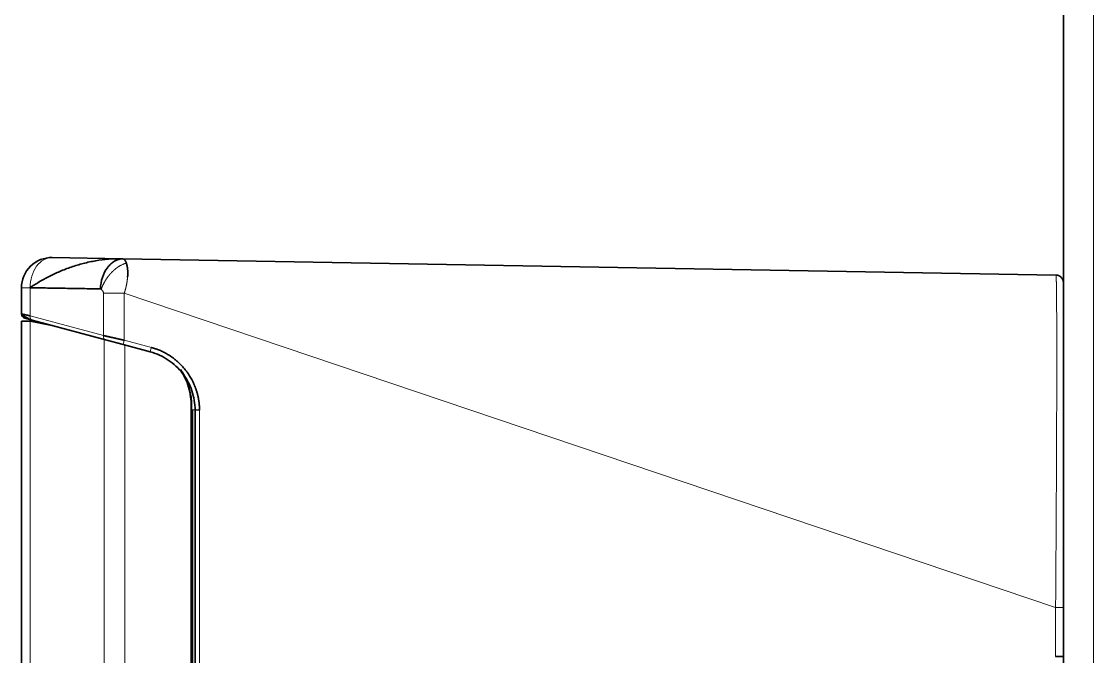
# Model space of a CAD drawing. Header units: inches. Extents: x -1096 to 3103, y -191 to 3207.
# Drawn here: x -53.2 to 17.8, y 1647.9 to 1690 of the extents above; entities that cross this region are included whole.
import ezdxf

# ---------------------------------------------------------------- set-up
doc = ezdxf.new("R2010")
doc.units = ezdxf.units.IN

msp = doc.modelspace()

# ---------------------------------------------------------------- linework, layer by layer
at = {"lineweight": 35}
for p, q in [((15.768, 1895.141), (15.768, 1263.141)), ((-51.197, 1674.362), (-46.538, 1674.28)), ((-46.516, 1674.28), (15.276, 1673.202)), ((-53.232, 1672.362), (-53.232, 1670.627)), ((-53.232, 1670.141), (-52.647, 1670.141)), ((-53.232, 1494.441), (-53.232, 1670.141)), ((-53.01, 1670.337), (-52.528, 1670.208)), ((-52.276, 1670.141), (-52.647, 1670.141)), ((-51.213, 1669.856), (-52.647, 1670.141)), ((-47.665, 1668.905), (-52.528, 1670.208)), ((-47.665, 1668.905), (-46.491, 1668.59)), ((-44.697, 1668.11), (-46.491, 1668.59)), ((-41.984, 1664.501), (-41.984, 1500.08)), ((-41.962, 1664.501), (-41.962, 1500.08)), ((-41.732, 1664.246), (-41.732, 1497.748)), ((15.768, 1647.932), (15.768, 1651.184))]:
    msp.add_line(p, q, dxfattribs=at)
at = {"lineweight": 13}
for p, q in [((17.768, 1895.141), (17.768, 1263.141)), ((-53.232, 1672.362), (-52.665, 1672.362)), ((-52.665, 1670.498), (-52.665, 1672.362)), ((-47.802, 1672.006), (-47.802, 1669.195)), ((15.255, 1651.184), (-46.422, 1672.006)), ((-46.422, 1668.88), (-46.422, 1672.006)), ((-52.665, 1670.498), (-47.802, 1669.195)), ((-52.647, 1670.141), (-52.647, 1494.441)), ((-47.751, 1668.926), (-47.751, 1495.414)), ((-46.422, 1668.88), (-44.627, 1668.399)), ((-46.38, 1668.559), (-46.38, 1495.55)), ((-41.962, 1664.501), (-41.984, 1664.501)), ((-41.878, 1664.246), (-41.878, 1497.748)), ((-41.732, 1664.246), (-41.44, 1664.246)), ((-41.44, 1497.748), (-41.44, 1664.246)), ((15.255, 1651.184), (15.255, 1647.932))]:
    msp.add_line(p, q, dxfattribs=at)
at = {"lineweight": 35}
for centre, radius, start, end in [((-51.232, 1672.362), 2, 89, 180), ((-52.932, 1670.627), 0.3, 180, 255)]:
    msp.add_arc(centre, radius, start, end, dxfattribs=at)
at = {"lineweight": 13}
for centre, major_axis, ratio, start_param, end_param in [((-51.232, 1672.362), (-0.035, -2), 0.716249, 3.141593, 4.724871), ((-52.45, 1670.498), (-0.078, -0.29), 0.7041, 4.89886, 6.283185), ((-47.587, 1669.195), (0.078, 0.29), 0.7041, 1.757268, 3.141593), ((-46.414, 1668.88), (-0.078, -0.29), 0.025286, 4.719164, 6.283185), ((-44.619, 1668.399), (0.078, 0.29), 0.025286, 1.577571, 3.141593)]:
    msp.add_ellipse(centre, major_axis=major_axis, ratio=ratio, start_param=start_param, end_param=end_param, dxfattribs=at)
at = {"lineweight": 35}
for centre, major_axis, start_param, end_param in [((-46.483, 1664.501), (0, -4.5), 1.570796, 2.142728), ((-46.461, 1664.501), (0, 4.5), 4.712389, 5.247043)]:
    msp.add_ellipse(centre, major_axis=major_axis, ratio=0.999762, start_param=start_param, end_param=end_param, dxfattribs=at)
for points, knots in [([(-46.613, 1674.282), (-46.898, 1674.284), (-47.184, 1674.273), (-47.751, 1674.227), (-48.034, 1674.192), (-48.591, 1674.097), (-48.866, 1674.038), (-49.407, 1673.899), (-49.672, 1673.819), (-50.19, 1673.642), (-50.443, 1673.544), (-50.933, 1673.334), (-51.17, 1673.221), (-51.629, 1672.987), (-51.85, 1672.865), (-52.274, 1672.616), (-52.477, 1672.489), (-52.671, 1672.362)], [0, 0, 0, 0, 0.125, 0.125, 0.25, 0.25, 0.375, 0.375, 0.5, 0.5, 0.625, 0.625, 0.75, 0.75, 0.875, 0.875, 1, 1, 1, 1]), ([(-46.514, 1674.278), (-46.701, 1674.276), (-46.983, 1674.193), (-47.321, 1673.946), (-47.622, 1673.614), (-47.902, 1673.06), (-47.996, 1672.541), (-48.005, 1672.281)], [0, 0, 0, 0, 0.249995, 0.375, 0.500005, 0.750049, 1, 1, 1, 1]), ([(-46.48, 1674.268), (-46.478, 1674.267), (-46.474, 1674.266), (-46.468, 1674.263), (-46.462, 1674.26), (-46.456, 1674.256), (-46.45, 1674.252), (-46.445, 1674.249), (-46.439, 1674.244), (-46.433, 1674.24), (-46.428, 1674.235), (-46.422, 1674.231), (-46.417, 1674.226), (-46.411, 1674.22), (-46.406, 1674.215), (-46.401, 1674.209), (-46.395, 1674.203), (-46.39, 1674.197), (-46.385, 1674.191), (-46.38, 1674.184), (-46.375, 1674.177), (-46.37, 1674.17), (-46.365, 1674.163), (-46.36, 1674.156), (-46.356, 1674.148), (-46.351, 1674.141), (-46.346, 1674.133), (-46.342, 1674.125), (-46.337, 1674.116), (-46.333, 1674.108), (-46.328, 1674.099), (-46.324, 1674.09), (-46.32, 1674.081), (-46.315, 1674.072), (-46.311, 1674.063), (-46.307, 1674.054), (-46.303, 1674.044), (-46.299, 1674.034), (-46.295, 1674.024), (-46.291, 1674.014), (-46.287, 1674.004), (-46.285, 1673.997), (-46.284, 1673.994)], [0, 0, 0, 0, 0.026082, 0.052118, 0.078106, 0.104047, 0.12994, 0.155783, 0.181576, 0.207319, 0.23301, 0.25865, 0.284236, 0.309769, 0.335248, 0.360672, 0.38604, 0.411351, 0.436606, 0.461802, 0.486939, 0.512017, 0.537035, 0.561992, 0.586887, 0.61172, 0.63649, 0.661196, 0.685837, 0.710414, 0.734925, 0.759369, 0.783746, 0.808056, 0.832297, 0.856468, 0.88057, 0.904601, 0.92856, 0.952447, 0.97626, 1, 1, 1, 1]), ([(-46.284, 1673.994), (-46.284, 1673.993), (-46.284, 1673.992), (-46.283, 1673.989), (-46.283, 1673.986), (-46.283, 1673.982), (-46.282, 1673.977), (-46.281, 1673.972), (-46.281, 1673.969), (-46.28, 1673.968)], [0, 0, 0, 0, 0.064425, 0.161711, 0.291914, 0.455076, 0.651232, 0.858951, 1, 1, 1, 1]), ([(-46.28, 1673.968), (-46.279, 1673.964), (-46.276, 1673.957), (-46.272, 1673.945), (-46.268, 1673.934), (-46.265, 1673.922), (-46.261, 1673.91), (-46.257, 1673.897), (-46.254, 1673.885), (-46.25, 1673.872), (-46.247, 1673.86), (-46.244, 1673.847), (-46.241, 1673.834), (-46.238, 1673.82), (-46.235, 1673.807), (-46.232, 1673.793), (-46.229, 1673.779), (-46.226, 1673.765), (-46.224, 1673.751), (-46.221, 1673.737), (-46.219, 1673.722), (-46.217, 1673.708), (-46.215, 1673.693), (-46.213, 1673.678), (-46.211, 1673.663), (-46.209, 1673.648), (-46.207, 1673.632), (-46.205, 1673.617), (-46.204, 1673.601), (-46.202, 1673.585), (-46.201, 1673.569), (-46.2, 1673.553), (-46.198, 1673.537), (-46.197, 1673.52), (-46.196, 1673.504), (-46.196, 1673.487), (-46.195, 1673.47), (-46.194, 1673.453), (-46.193, 1673.436), (-46.193, 1673.419), (-46.193, 1673.401), (-46.192, 1673.384), (-46.192, 1673.366), (-46.192, 1673.348), (-46.192, 1673.33), (-46.192, 1673.313), (-46.192, 1673.294), (-46.192, 1673.276), (-46.193, 1673.258), (-46.193, 1673.24), (-46.194, 1673.221), (-46.194, 1673.202), (-46.195, 1673.184), (-46.196, 1673.165), (-46.197, 1673.146), (-46.198, 1673.127), (-46.199, 1673.108), (-46.2, 1673.089), (-46.201, 1673.07), (-46.202, 1673.057), (-46.203, 1673.05)], [0, 0, 0, 0, 0.01702, 0.034057, 0.05111, 0.06818, 0.085265, 0.102366, 0.119481, 0.13661, 0.153753, 0.17091, 0.188079, 0.20526, 0.222453, 0.239657, 0.256872, 0.274097, 0.291332, 0.308576, 0.325829, 0.34309, 0.360358, 0.377634, 0.394916, 0.412205, 0.429499, 0.446798, 0.464102, 0.48141, 0.498722, 0.516037, 0.533354, 0.550674, 0.567996, 0.585319, 0.602643, 0.619966, 0.63729, 0.654612, 0.671933, 0.689251, 0.706568, 0.723881, 0.74119, 0.758495, 0.775795, 0.79309, 0.810378, 0.82766, 0.844936, 0.862203, 0.879462, 0.896712, 0.913953, 0.931185, 0.948405, 0.965615, 0.982814, 1, 1, 1, 1]), ([(15.536, 1673.118), (15.526, 1673.129), (15.499, 1673.146), (15.439, 1673.173), (15.367, 1673.194), (15.311, 1673.2), (15.272, 1673.202)], [0, 0, 0, 0, 0.349993, 0.556809, 0.720669, 1, 1, 1, 1]), ([(15.768, 1672.702), (15.768, 1672.761), (15.746, 1672.888), (15.631, 1673.066), (15.456, 1673.179), (15.333, 1673.201), (15.276, 1673.202)], [0, 0, 0, 0, 0.253123, 0.506246, 0.759369, 1, 1, 1, 1]), ([(15.768, 1651.184), (15.768, 1651.209), (15.768, 1651.259), (15.768, 1651.333), (15.768, 1651.408), (15.768, 1651.481), (15.768, 1651.555), (15.768, 1651.628), (15.768, 1651.701), (15.768, 1651.774), (15.768, 1651.846), (15.768, 1651.918), (15.768, 1651.99), (15.768, 1652.061), (15.768, 1652.132), (15.768, 1652.203), (15.768, 1652.273), (15.768, 1652.343), (15.768, 1652.413), (15.768, 1652.483), (15.768, 1652.552), (15.768, 1652.62), (15.768, 1652.689), (15.768, 1652.757), (15.768, 1652.825), (15.768, 1652.892), (15.768, 1652.96), (15.768, 1653.026), (15.768, 1653.093), (15.768, 1653.159), (15.768, 1653.225), (15.768, 1653.29), (15.768, 1653.356), (15.768, 1653.421), (15.768, 1653.485), (15.768, 1653.549), (15.768, 1653.613), (15.768, 1653.677), (15.768, 1653.74), (15.768, 1653.803), (15.768, 1653.866), (15.768, 1653.928), (15.768, 1653.99), (15.768, 1654.051), (15.768, 1654.113), (15.768, 1654.174), (15.768, 1654.234), (15.768, 1654.294), (15.768, 1654.354), (15.768, 1654.414), (15.768, 1654.473), (15.768, 1654.532), (15.768, 1654.591), (15.768, 1654.649), (15.768, 1654.707), (15.768, 1654.765), (15.768, 1654.822), (15.768, 1654.879), (15.768, 1654.936), (15.768, 1654.992), (15.768, 1655.048), (15.768, 1655.104), (15.768, 1655.159), (15.768, 1655.214), (15.768, 1655.269), (15.768, 1655.323), (15.768, 1655.377), (15.768, 1655.431), (15.768, 1655.484), (15.768, 1655.538), (15.768, 1655.59), (15.768, 1655.643), (15.768, 1655.695), (15.768, 1655.746), (15.768, 1655.798), (15.768, 1655.849), (15.768, 1655.9), (15.768, 1655.95), (15.768, 1656), (15.768, 1656.05), (15.768, 1656.1), (15.768, 1656.149), (15.768, 1656.197), (15.768, 1656.246), (15.768, 1656.294), (15.768, 1656.342), (15.768, 1656.389), (15.768, 1656.437), (15.768, 1656.483), (15.768, 1656.53), (15.768, 1656.576), (15.768, 1656.622), (15.768, 1656.667), (15.768, 1656.713), (15.768, 1656.758), (15.768, 1656.802), (15.768, 1656.846), (15.768, 1656.89), (15.768, 1656.934), (15.768, 1656.977), (15.768, 1657.02), (15.768, 1657.063), (15.768, 1657.105), (15.768, 1657.147), (15.768, 1657.189), (15.768, 1657.23), (15.768, 1657.271), (15.768, 1657.312), (15.768, 1657.352), (15.768, 1657.392), (15.768, 1657.432), (15.768, 1657.471), (15.768, 1657.51), (15.768, 1657.549), (15.768, 1657.588), (15.768, 1657.626), (15.768, 1657.664), (15.768, 1657.701), (15.768, 1657.738), (15.768, 1657.775), (15.768, 1657.812), (15.768, 1657.848), (15.768, 1657.884), (15.768, 1657.92), (15.768, 1657.955), (15.768, 1657.99), (15.768, 1658.024), (15.768, 1658.059), (15.768, 1658.093), (15.768, 1658.127), (15.768, 1658.16), (15.768, 1658.193), (15.768, 1658.226), (15.768, 1658.258), (15.768, 1658.291), (15.768, 1658.322), (15.768, 1658.354), (15.768, 1658.385), (15.768, 1658.416), (15.768, 1658.447), (15.768, 1658.477), (15.768, 1658.507), (15.768, 1658.537), (15.768, 1658.566), (15.768, 1658.595), (15.768, 1658.624), (15.768, 1658.652), (15.768, 1658.681), (15.768, 1658.708), (15.768, 1658.736), (15.768, 1658.763), (15.768, 1658.79), (15.768, 1658.817), (15.768, 1658.843), (15.768, 1658.869), (15.768, 1658.895), (15.768, 1658.92), (15.768, 1658.946), (15.768, 1658.97), (15.768, 1658.995), (15.768, 1659.019), (15.768, 1659.043), (15.768, 1659.067), (15.768, 1659.09), (15.768, 1659.113), (15.768, 1659.136), (15.768, 1659.158), (15.768, 1659.18), (15.768, 1659.202), (15.768, 1659.224), (15.768, 1659.245), (15.768, 1659.266), (15.768, 1659.286), (15.768, 1659.307), (15.768, 1659.327), (15.768, 1659.347), (15.768, 1659.366), (15.768, 1659.385), (15.768, 1659.646), (15.768, 1660.124), (15.768, 1660.792), (15.768, 1661.391), (15.768, 1661.924), (15.768, 1662.394), (15.768, 1662.803), (15.768, 1663.197), (15.768, 1663.587), (15.768, 1663.985), (15.768, 1664.363), (15.768, 1664.721), (15.768, 1665.06), (15.768, 1665.379), (15.768, 1665.679), (15.768, 1665.96), (15.768, 1666.224), (15.768, 1666.537), (15.768, 1666.9), (15.768, 1667.31), (15.768, 1667.706), (15.768, 1668.088), (15.768, 1668.457), (15.767, 1668.812), (15.767, 1669.12), (15.767, 1669.389), (15.767, 1669.622), (15.767, 1669.851), (15.767, 1670.076), (15.767, 1670.296), (15.767, 1670.509), (15.767, 1670.717), (15.767, 1670.918), (15.767, 1671.124), (15.767, 1671.345), (15.767, 1671.587), (15.767, 1671.838), (15.767, 1672.087), (15.768, 1672.24), (15.768, 1672.321), (15.768, 1672.34), (15.768, 1672.358), (15.768, 1672.377), (15.768, 1672.395), (15.768, 1672.412), (15.768, 1672.43), (15.768, 1672.446), (15.768, 1672.463), (15.768, 1672.479), (15.768, 1672.495), (15.768, 1672.51), (15.768, 1672.525), (15.768, 1672.539), (15.768, 1672.553), (15.768, 1672.566), (15.768, 1672.579), (15.768, 1672.591), (15.768, 1672.603), (15.768, 1672.614), (15.768, 1672.625), (15.768, 1672.635), (15.768, 1672.644), (15.768, 1672.653), (15.768, 1672.661), (15.768, 1672.668), (15.768, 1672.675), (15.768, 1672.681), (15.768, 1672.686), (15.768, 1672.691), (15.768, 1672.695), (15.768, 1672.698), (15.768, 1672.7), (15.768, 1672.701), (15.768, 1672.701), (15.768, 1672.702)], [0, 0, 0, 0, 0.002231, 0.004452, 0.006664, 0.008866, 0.011059, 0.013243, 0.015418, 0.017583, 0.01974, 0.021886, 0.024024, 0.026152, 0.028271, 0.030381, 0.032481, 0.034573, 0.036655, 0.038727, 0.040791, 0.042845, 0.04489, 0.046926, 0.048953, 0.05097, 0.052978, 0.054977, 0.056967, 0.058947, 0.060919, 0.062881, 0.064834, 0.066778, 0.068712, 0.070637, 0.072554, 0.07446, 0.076358, 0.078247, 0.080126, 0.081996, 0.083857, 0.085709, 0.087552, 0.089386, 0.09121, 0.093025, 0.094831, 0.096628, 0.098416, 0.100194, 0.101963, 0.103724, 0.105475, 0.107217, 0.108949, 0.110673, 0.112387, 0.114093, 0.115789, 0.117476, 0.119153, 0.120822, 0.122481, 0.124132, 0.125773, 0.127405, 0.129028, 0.130642, 0.132246, 0.133842, 0.135428, 0.137005, 0.138573, 0.140132, 0.141681, 0.143221, 0.144753, 0.146274, 0.147787, 0.149291, 0.150785, 0.15227, 0.153746, 0.155213, 0.156671, 0.158119, 0.159558, 0.160988, 0.162409, 0.163821, 0.165223, 0.166616, 0.168, 0.169374, 0.17074, 0.172096, 0.173443, 0.174781, 0.176109, 0.177429, 0.178739, 0.18004, 0.181331, 0.182613, 0.183887, 0.18515, 0.186405, 0.187651, 0.188887, 0.190114, 0.191331, 0.19254, 0.193739, 0.194929, 0.19611, 0.197281, 0.198443, 0.199596, 0.20074, 0.201875, 0.203, 0.204116, 0.205223, 0.20632, 0.207408, 0.208488, 0.209557, 0.210618, 0.211669, 0.212711, 0.213744, 0.214768, 0.215782, 0.216787, 0.217783, 0.218769, 0.219747, 0.220715, 0.221674, 0.222623, 0.223563, 0.224495, 0.225416, 0.226329, 0.227232, 0.228127, 0.229011, 0.229887, 0.230753, 0.231611, 0.232459, 0.233297, 0.234127, 0.234947, 0.235758, 0.23656, 0.237352, 0.238135, 0.238909, 0.239674, 0.24043, 0.241176, 0.241913, 0.242641, 0.243359, 0.244069, 0.244769, 0.24546, 0.246142, 0.246814, 0.247477, 0.248131, 0.248776, 0.249411, 0.250038, 0.250655, 0.251263, 0.275223, 0.297239, 0.31731, 0.335451, 0.35169, 0.366041, 0.378509, 0.393601, 0.408191, 0.422266, 0.435818, 0.448837, 0.461317, 0.473254, 0.484643, 0.495483, 0.505772, 0.523934, 0.542027, 0.560075, 0.578102, 0.596118, 0.614129, 0.632141, 0.645139, 0.658368, 0.671821, 0.685487, 0.699354, 0.713425, 0.727704, 0.742195, 0.756903, 0.774799, 0.796006, 0.820536, 0.848409, 0.879653, 0.882608, 0.885592, 0.888604, 0.891645, 0.894714, 0.897811, 0.900937, 0.904092, 0.907275, 0.910486, 0.913726, 0.916994, 0.920291, 0.923616, 0.92697, 0.930352, 0.933762, 0.937201, 0.940668, 0.944164, 0.947688, 0.95124, 0.954821, 0.95843, 0.962068, 0.965734, 0.969428, 0.97315, 0.976901, 0.98068, 0.984488, 0.988323, 0.992187, 0.99608, 1, 1, 1, 1]), ([(-53.232, 1670.627), (-53.232, 1670.627), (-53.232, 1670.627), (-53.232, 1670.627), (-53.231, 1670.627), (-53.23, 1670.626), (-53.229, 1670.626), (-53.228, 1670.626), (-53.226, 1670.625), (-53.224, 1670.625), (-53.222, 1670.624), (-53.219, 1670.624), (-53.217, 1670.623), (-53.214, 1670.623), (-53.21, 1670.622), (-53.207, 1670.621), (-53.203, 1670.62), (-53.199, 1670.619), (-53.195, 1670.618), (-53.19, 1670.617), (-53.185, 1670.616), (-53.18, 1670.615), (-53.175, 1670.614), (-53.169, 1670.612), (-53.163, 1670.611), (-53.157, 1670.61), (-53.151, 1670.608), (-53.144, 1670.607), (-53.137, 1670.605), (-53.13, 1670.603), (-53.122, 1670.602), (-53.115, 1670.6), (-53.107, 1670.598), (-53.098, 1670.596), (-53.09, 1670.594), (-53.081, 1670.592), (-53.072, 1670.59), (-53.062, 1670.588), (-53.053, 1670.586), (-53.043, 1670.584), (-53.033, 1670.582), (-53.023, 1670.579), (-53.012, 1670.577), (-53.001, 1670.574), (-52.99, 1670.572), (-52.978, 1670.569), (-52.967, 1670.567), (-52.955, 1670.564), (-52.943, 1670.561), (-52.93, 1670.558), (-52.918, 1670.556), (-52.905, 1670.553), (-52.891, 1670.55), (-52.878, 1670.547), (-52.864, 1670.543), (-52.851, 1670.54), (-52.836, 1670.537), (-52.822, 1670.534), (-52.807, 1670.53), (-52.792, 1670.527), (-52.777, 1670.524), (-52.762, 1670.52), (-52.746, 1670.516), (-52.731, 1670.513), (-52.715, 1670.509), (-52.698, 1670.505), (-52.682, 1670.502), (-52.671, 1670.499), (-52.665, 1670.498)], [0, 0, 0, 0, 0.011441, 0.026116, 0.040806, 0.055511, 0.070231, 0.084966, 0.099716, 0.114481, 0.129261, 0.144057, 0.158868, 0.173695, 0.188537, 0.203396, 0.21827, 0.23316, 0.248066, 0.262988, 0.277927, 0.292882, 0.307853, 0.322841, 0.337845, 0.352866, 0.367904, 0.382959, 0.398031, 0.413119, 0.428225, 0.443348, 0.458489, 0.473647, 0.488822, 0.504015, 0.519226, 0.534455, 0.549701, 0.564965, 0.580248, 0.595548, 0.610867, 0.626204, 0.641559, 0.656933, 0.672325, 0.687736, 0.703166, 0.718615, 0.734082, 0.749569, 0.765074, 0.780599, 0.796143, 0.811706, 0.827288, 0.842891, 0.858512, 0.874153, 0.889814, 0.905495, 0.921196, 0.936916, 0.952657, 0.968418, 0.984199, 1, 1, 1, 1]), ([(-53.195, 1670.618), (-53.176, 1670.591), (-53.121, 1670.532), (-52.988, 1670.434), (-52.809, 1670.333), (-52.667, 1670.271), (-52.59, 1670.241)], [0, 0, 0, 0, 0.255947, 0.508917, 0.757334, 1, 1, 1, 1]), ([(-47.802, 1669.195), (-47.797, 1669.193), (-47.786, 1669.191), (-47.77, 1669.187), (-47.754, 1669.184), (-47.738, 1669.18), (-47.721, 1669.176), (-47.704, 1669.172), (-47.686, 1669.168), (-47.669, 1669.164), (-47.651, 1669.16), (-47.633, 1669.155), (-47.614, 1669.151), (-47.595, 1669.147), (-47.576, 1669.142), (-47.557, 1669.138), (-47.537, 1669.133), (-47.517, 1669.129), (-47.497, 1669.124), (-47.476, 1669.12), (-47.455, 1669.115), (-47.434, 1669.11), (-47.412, 1669.105), (-47.391, 1669.1), (-47.368, 1669.095), (-47.346, 1669.09), (-47.323, 1669.085), (-47.3, 1669.08), (-47.277, 1669.074), (-47.253, 1669.069), (-47.229, 1669.064), (-47.205, 1669.058), (-47.181, 1669.053), (-47.156, 1669.047), (-47.131, 1669.041), (-47.106, 1669.036), (-47.08, 1669.03), (-47.054, 1669.024), (-47.028, 1669.018), (-47.002, 1669.012), (-46.975, 1669.006), (-46.948, 1669), (-46.921, 1668.994), (-46.893, 1668.988), (-46.865, 1668.982), (-46.837, 1668.975), (-46.809, 1668.969), (-46.781, 1668.963), (-46.752, 1668.956), (-46.723, 1668.949), (-46.694, 1668.943), (-46.664, 1668.936), (-46.635, 1668.929), (-46.605, 1668.923), (-46.575, 1668.916), (-46.544, 1668.909), (-46.514, 1668.902), (-46.483, 1668.895), (-46.453, 1668.887), (-46.432, 1668.883), (-46.422, 1668.88)], [0, 0, 0, 0, 0.014302, 0.028706, 0.043213, 0.057822, 0.072535, 0.08735, 0.102268, 0.117288, 0.132412, 0.147638, 0.162968, 0.1784, 0.193935, 0.209574, 0.225315, 0.241159, 0.257107, 0.273157, 0.289311, 0.305568, 0.321928, 0.338392, 0.354958, 0.371628, 0.388401, 0.405278, 0.422257, 0.439341, 0.456527, 0.473817, 0.491211, 0.508708, 0.526308, 0.544012, 0.561819, 0.57973, 0.597745, 0.615863, 0.634084, 0.652409, 0.670838, 0.689371, 0.708007, 0.726747, 0.74559, 0.764538, 0.783589, 0.802743, 0.822002, 0.841364, 0.86083, 0.8804, 0.900074, 0.919851, 0.939733, 0.959718, 0.979807, 1, 1, 1, 1]), ([(-41.732, 1664.246), (-41.732, 1664.464), (-41.75, 1664.682), (-41.821, 1665.113), (-41.875, 1665.325), (-42.015, 1665.738), (-42.102, 1665.939), (-42.308, 1666.324), (-42.426, 1666.508), (-42.692, 1666.854), (-42.839, 1667.016), (-43.157, 1667.315), (-43.329, 1667.451), (-43.691, 1667.693), (-43.883, 1667.799), (-44.28, 1667.98), (-44.486, 1668.053), (-44.697, 1668.11)], [0, 0, 0, 0, 0.125, 0.125, 0.25, 0.25, 0.375, 0.375, 0.5, 0.5, 0.625, 0.625, 0.75, 0.75, 0.875, 0.875, 1, 1, 1, 1]), ([(-41.44, 1664.246), (-41.44, 1664.257), (-41.44, 1664.281), (-41.441, 1664.318), (-41.442, 1664.358), (-41.443, 1664.401), (-41.445, 1664.447), (-41.447, 1664.495), (-41.45, 1664.547), (-41.455, 1664.601), (-41.46, 1664.657), (-41.466, 1664.717), (-41.473, 1664.779), (-41.482, 1664.844), (-41.492, 1664.911), (-41.503, 1664.981), (-41.516, 1665.054), (-41.531, 1665.129), (-41.548, 1665.206), (-41.568, 1665.286), (-41.589, 1665.368), (-41.613, 1665.452), (-41.639, 1665.538), (-41.676, 1665.652), (-41.727, 1665.792), (-41.794, 1665.955), (-41.867, 1666.115), (-41.944, 1666.268), (-42.027, 1666.416), (-42.116, 1666.563), (-42.216, 1666.713), (-42.357, 1666.906), (-42.549, 1667.135), (-42.769, 1667.359), (-42.976, 1667.542), (-43.16, 1667.688), (-43.301, 1667.788), (-43.416, 1667.864), (-43.528, 1667.934), (-43.716, 1668.043), (-43.915, 1668.142), (-44.092, 1668.219), (-44.213, 1668.267), (-44.321, 1668.306), (-44.417, 1668.338), (-44.499, 1668.363), (-44.568, 1668.383), (-44.609, 1668.395), (-44.627, 1668.399)], [0, 0, 0, 0, 0.006084, 0.012678, 0.019782, 0.027394, 0.035511, 0.044133, 0.053257, 0.062881, 0.073005, 0.083627, 0.094745, 0.106357, 0.118464, 0.131062, 0.144152, 0.157733, 0.171804, 0.186365, 0.201414, 0.216953, 0.23298, 0.249497, 0.280871, 0.312192, 0.34347, 0.374714, 0.403431, 0.433871, 0.466036, 0.499928, 0.560985, 0.625125, 0.666822, 0.708564, 0.750371, 0.758686, 0.782102, 0.820691, 0.874615, 0.900313, 0.923445, 0.943994, 0.961942, 0.977271, 0.989962, 1, 1, 1, 1]), ([(15.768, 1647.932), (15.767, 1647.932), (15.757, 1647.931), (15.706, 1647.931), (15.667, 1647.931), (15.566, 1647.931), (15.505, 1647.931), (15.379, 1647.931), (15.314, 1647.931), (15.255, 1647.932)], [0, 0, 0, 0, 0.25, 0.25, 0.5, 0.5, 0.75, 0.75, 1, 1, 1, 1])]:
    msp.add_open_spline(points, degree=3, knots=knots, dxfattribs=at)
for points, degree in [([(-46.538, 1674.281), (-46.563, 1674.281), (-46.588, 1674.282), (-46.613, 1674.282)], 3), ([(-46.538, 1674.28), (-46.53, 1674.28), (-46.522, 1674.28), (-46.514, 1674.278)], 3), ([(-48.005, 1672.281), (-52.665, 1672.362)], 1)]:
    msp.add_open_spline(points, degree=degree, dxfattribs=at)
at = {"lineweight": 13}
for points in [[(-46.514, 1674.278), (-46.503, 1674.276), (-46.492, 1674.273), (-46.48, 1674.268)], [(-41.444, 1664.268), (-41.616, 1664.266), (-41.789, 1664.264), (-41.962, 1664.262)]]:
    msp.add_open_spline(points, degree=3, dxfattribs=at)
for points, knots in [([(-46.284, 1673.994), (-46.289, 1673.992), (-46.301, 1673.989), (-46.318, 1673.983), (-46.337, 1673.977), (-46.356, 1673.971), (-46.376, 1673.964), (-46.397, 1673.956), (-46.419, 1673.948), (-46.441, 1673.94), (-46.465, 1673.93), (-46.489, 1673.92), (-46.514, 1673.909), (-46.559, 1673.889), (-46.618, 1673.861), (-46.685, 1673.825), (-46.737, 1673.795), (-46.772, 1673.774), (-46.796, 1673.759), (-46.814, 1673.747), (-46.831, 1673.735), (-46.849, 1673.724), (-46.866, 1673.712), (-46.883, 1673.7), (-46.901, 1673.687), (-46.918, 1673.675), (-46.935, 1673.662), (-46.952, 1673.649), (-46.969, 1673.636), (-46.986, 1673.623), (-47.003, 1673.609), (-47.02, 1673.596), (-47.036, 1673.582), (-47.053, 1673.568), (-47.069, 1673.554), (-47.086, 1673.54), (-47.102, 1673.526), (-47.119, 1673.511), (-47.135, 1673.497), (-47.151, 1673.482), (-47.167, 1673.467), (-47.183, 1673.452), (-47.199, 1673.437), (-47.215, 1673.421), (-47.23, 1673.406), (-47.246, 1673.39), (-47.262, 1673.374), (-47.272, 1673.363), (-47.277, 1673.358), (-47.278, 1673.357), (-47.279, 1673.356), (-47.281, 1673.354), (-47.283, 1673.352), (-47.286, 1673.349), (-47.289, 1673.345), (-47.292, 1673.342), (-47.296, 1673.337), (-47.301, 1673.333), (-47.306, 1673.327), (-47.311, 1673.321), (-47.317, 1673.315), (-47.324, 1673.308), (-47.33, 1673.3), (-47.338, 1673.292), (-47.345, 1673.284), (-47.354, 1673.274), (-47.362, 1673.265), (-47.371, 1673.254), (-47.381, 1673.244), (-47.39, 1673.232), (-47.401, 1673.22), (-47.411, 1673.207), (-47.422, 1673.194), (-47.434, 1673.18), (-47.445, 1673.165), (-47.457, 1673.15), (-47.47, 1673.134), (-47.483, 1673.118), (-47.496, 1673.101), (-47.509, 1673.083), (-47.523, 1673.065), (-47.537, 1673.045), (-47.551, 1673.026), (-47.565, 1673.005), (-47.58, 1672.984), (-47.595, 1672.962), (-47.61, 1672.939), (-47.626, 1672.916), (-47.641, 1672.892), (-47.657, 1672.867), (-47.673, 1672.841), (-47.689, 1672.815), (-47.705, 1672.788), (-47.721, 1672.76), (-47.737, 1672.732), (-47.753, 1672.702), (-47.769, 1672.672), (-47.785, 1672.642), (-47.801, 1672.61), (-47.817, 1672.578), (-47.833, 1672.545), (-47.848, 1672.511), (-47.864, 1672.477), (-47.879, 1672.442), (-47.894, 1672.406), (-47.908, 1672.369), (-47.922, 1672.332), (-47.936, 1672.294), (-47.945, 1672.269), (-47.949, 1672.256)], [0, 0, 0, 0, 0.008235, 0.016857, 0.025868, 0.035267, 0.045054, 0.055232, 0.065799, 0.076757, 0.088107, 0.099848, 0.111982, 0.124509, 0.164625, 0.197133, 0.222012, 0.239248, 0.248833, 0.25753, 0.266223, 0.274911, 0.283595, 0.292275, 0.30095, 0.309621, 0.318287, 0.326949, 0.335606, 0.344258, 0.352906, 0.361549, 0.370188, 0.378822, 0.387451, 0.396076, 0.404696, 0.413311, 0.421922, 0.430528, 0.43913, 0.447727, 0.45632, 0.464909, 0.473493, 0.482074, 0.49065, 0.499223, 0.499358, 0.499762, 0.500435, 0.501377, 0.502588, 0.504067, 0.505815, 0.507832, 0.510118, 0.512673, 0.515496, 0.518588, 0.52195, 0.525579, 0.529478, 0.533646, 0.538083, 0.542788, 0.547763, 0.553006, 0.558519, 0.564301, 0.570352, 0.576672, 0.583261, 0.59012, 0.597249, 0.604646, 0.612314, 0.620251, 0.628457, 0.636934, 0.64568, 0.654696, 0.663982, 0.673538, 0.683363, 0.693459, 0.703825, 0.71446, 0.725366, 0.736541, 0.747986, 0.759701, 0.771685, 0.783939, 0.796461, 0.809253, 0.822315, 0.835644, 0.849243, 0.86311, 0.877246, 0.89165, 0.906322, 0.921263, 0.936472, 0.95195, 0.967697, 0.983713, 1, 1, 1, 1]), ([(-46.203, 1673.05), (-46.203, 1673.044), (-46.205, 1673.031), (-46.207, 1673.012), (-46.209, 1672.992), (-46.211, 1672.973), (-46.213, 1672.953), (-46.215, 1672.933), (-46.217, 1672.914), (-46.22, 1672.894), (-46.222, 1672.874), (-46.225, 1672.854), (-46.228, 1672.835), (-46.23, 1672.815), (-46.233, 1672.795), (-46.236, 1672.775), (-46.239, 1672.755), (-46.242, 1672.735), (-46.246, 1672.715), (-46.249, 1672.695), (-46.252, 1672.675), (-46.256, 1672.655), (-46.26, 1672.635), (-46.263, 1672.615), (-46.267, 1672.595), (-46.271, 1672.575), (-46.275, 1672.555), (-46.279, 1672.535), (-46.283, 1672.514), (-46.287, 1672.494), (-46.291, 1672.474), (-46.296, 1672.454), (-46.3, 1672.434), (-46.305, 1672.415), (-46.31, 1672.395), (-46.314, 1672.375), (-46.319, 1672.355), (-46.324, 1672.335), (-46.329, 1672.315), (-46.334, 1672.295), (-46.339, 1672.276), (-46.345, 1672.256), (-46.35, 1672.236), (-46.356, 1672.217), (-46.361, 1672.197), (-46.367, 1672.178), (-46.373, 1672.159), (-46.378, 1672.139), (-46.384, 1672.12), (-46.39, 1672.101), (-46.396, 1672.082), (-46.402, 1672.063), (-46.409, 1672.044), (-46.415, 1672.025), (-46.419, 1672.012), (-46.422, 1672.006)], [0, 0, 0, 0, 0.019784, 0.039541, 0.059268, 0.078967, 0.098635, 0.118273, 0.137881, 0.157457, 0.177001, 0.196514, 0.215993, 0.23544, 0.254853, 0.274232, 0.293577, 0.312888, 0.332163, 0.351403, 0.370608, 0.389776, 0.408907, 0.428002, 0.447059, 0.466078, 0.48506, 0.504003, 0.522908, 0.541773, 0.560599, 0.579385, 0.598132, 0.616838, 0.635503, 0.654128, 0.672711, 0.691253, 0.709754, 0.728213, 0.74663, 0.765005, 0.783337, 0.801627, 0.819875, 0.83808, 0.856242, 0.874362, 0.892438, 0.910472, 0.928463, 0.946411, 0.964317, 0.98218, 1, 1, 1, 1]), ([(15.255, 1651.184), (15.255, 1651.21), (15.255, 1651.261), (15.256, 1651.337), (15.256, 1651.414), (15.257, 1651.491), (15.257, 1651.567), (15.258, 1651.644), (15.259, 1651.721), (15.259, 1651.799), (15.26, 1651.876), (15.26, 1651.953), (15.261, 1652.03), (15.261, 1652.108), (15.262, 1652.185), (15.263, 1652.263), (15.263, 1652.341), (15.264, 1652.419), (15.264, 1652.496), (15.265, 1652.574), (15.265, 1652.652), (15.266, 1652.731), (15.266, 1652.809), (15.267, 1652.887), (15.267, 1652.965), (15.268, 1653.044), (15.269, 1653.122), (15.269, 1653.201), (15.27, 1653.28), (15.27, 1653.358), (15.271, 1653.437), (15.271, 1653.516), (15.272, 1653.595), (15.272, 1653.674), (15.273, 1653.753), (15.273, 1653.832), (15.274, 1653.911), (15.274, 1653.99), (15.275, 1654.069), (15.275, 1654.149), (15.276, 1654.228), (15.276, 1654.308), (15.277, 1654.387), (15.277, 1654.467), (15.278, 1654.546), (15.278, 1654.626), (15.279, 1654.706), (15.279, 1654.785), (15.28, 1654.865), (15.28, 1654.945), (15.281, 1655.025), (15.281, 1655.105), (15.282, 1655.185), (15.282, 1655.265), (15.283, 1655.345), (15.283, 1655.425), (15.284, 1655.505), (15.284, 1655.585), (15.285, 1655.665), (15.285, 1655.746), (15.286, 1655.826), (15.286, 1655.906), (15.287, 1655.986), (15.287, 1656.067), (15.288, 1656.147), (15.288, 1656.227), (15.289, 1656.308), (15.289, 1656.388), (15.29, 1656.469), (15.29, 1656.549), (15.29, 1656.63), (15.291, 1656.71), (15.291, 1656.791), (15.292, 1656.871), (15.292, 1656.952), (15.293, 1657.032), (15.293, 1657.113), (15.294, 1657.193), (15.294, 1657.274), (15.295, 1657.354), (15.295, 1657.435), (15.295, 1657.515), (15.296, 1657.596), (15.296, 1657.677), (15.297, 1657.757), (15.297, 1657.838), (15.298, 1657.918), (15.298, 1657.999), (15.298, 1658.079), (15.299, 1658.16), (15.299, 1658.24), (15.3, 1658.321), (15.3, 1658.401), (15.301, 1658.482), (15.301, 1658.562), (15.301, 1658.642), (15.302, 1658.723), (15.302, 1658.803), (15.303, 1658.883), (15.303, 1658.964), (15.303, 1659.044), (15.304, 1659.124), (15.304, 1659.204), (15.305, 1659.285), (15.305, 1659.365), (15.305, 1659.445), (15.306, 1659.525), (15.306, 1659.605), (15.307, 1659.685), (15.307, 1659.765), (15.307, 1659.844), (15.308, 1659.924), (15.308, 1660.004), (15.308, 1660.084), (15.309, 1660.163), (15.309, 1660.243), (15.31, 1660.323), (15.31, 1660.402), (15.31, 1660.481), (15.311, 1660.561), (15.311, 1660.64), (15.311, 1660.719), (15.312, 1660.798), (15.312, 1660.878), (15.312, 1660.957), (15.313, 1661.035), (15.313, 1661.114), (15.314, 1661.193), (15.314, 1661.272), (15.314, 1661.351), (15.315, 1661.429), (15.315, 1661.508), (15.315, 1661.586), (15.316, 1661.664), (15.316, 1661.742), (15.316, 1661.821), (15.317, 1661.899), (15.317, 1661.977), (15.317, 1662.054), (15.317, 1662.132), (15.318, 1662.21), (15.318, 1662.287), (15.318, 1662.365), (15.319, 1662.442), (15.319, 1662.519), (15.319, 1662.596), (15.32, 1662.673), (15.32, 1662.75), (15.32, 1662.827), (15.32, 1662.904), (15.321, 1662.98), (15.321, 1663.057), (15.321, 1663.133), (15.321, 1663.209), (15.322, 1663.285), (15.322, 1663.361), (15.322, 1663.437), (15.323, 1663.513), (15.323, 1663.588), (15.323, 1663.664), (15.323, 1663.739), (15.324, 1663.814), (15.324, 1663.889), (15.324, 1663.964), (15.324, 1664.039), (15.324, 1664.113), (15.325, 1664.188), (15.325, 1664.262), (15.325, 1664.336), (15.325, 1664.41), (15.326, 1664.484), (15.326, 1664.558), (15.326, 1664.631), (15.326, 1664.704), (15.326, 1664.777), (15.327, 1664.85), (15.327, 1664.923), (15.327, 1664.996), (15.327, 1665.068), (15.327, 1665.141), (15.327, 1665.213), (15.328, 1665.285), (15.328, 1665.356), (15.328, 1665.428), (15.328, 1665.499), (15.328, 1665.571), (15.328, 1665.642), (15.328, 1665.712), (15.329, 1665.783), (15.329, 1665.853), (15.329, 1665.923), (15.329, 1665.993), (15.329, 1666.063), (15.329, 1666.133), (15.329, 1666.202), (15.329, 1666.271), (15.329, 1666.34), (15.33, 1666.409), (15.33, 1666.478), (15.33, 1666.546), (15.33, 1666.614), (15.33, 1666.999), (15.33, 1667.71), (15.33, 1668.716), (15.328, 1669.713), (15.325, 1670.667), (15.321, 1671.314), (15.318, 1671.714), (15.316, 1671.916), (15.314, 1672.098), (15.312, 1672.26), (15.31, 1672.404), (15.308, 1672.531), (15.306, 1672.643), (15.303, 1672.74), (15.301, 1672.824), (15.299, 1672.897), (15.297, 1672.959), (15.295, 1673.011), (15.293, 1673.055), (15.291, 1673.091), (15.289, 1673.12), (15.287, 1673.143), (15.285, 1673.161), (15.284, 1673.175), (15.282, 1673.185), (15.281, 1673.192), (15.279, 1673.197), (15.278, 1673.2), (15.277, 1673.201), (15.277, 1673.201), (15.276, 1673.202)], [0, 0, 0, 0, 0.002227, 0.004456, 0.006689, 0.008924, 0.011162, 0.013403, 0.015646, 0.017893, 0.020142, 0.022394, 0.024649, 0.026907, 0.029168, 0.031431, 0.033697, 0.035966, 0.038238, 0.040513, 0.04279, 0.04507, 0.047353, 0.049639, 0.051928, 0.054219, 0.056513, 0.058811, 0.06111, 0.063413, 0.065719, 0.068027, 0.070338, 0.072652, 0.074968, 0.077288, 0.07961, 0.081935, 0.084263, 0.086593, 0.088927, 0.091263, 0.093602, 0.095943, 0.098288, 0.100635, 0.102985, 0.105338, 0.107693, 0.110052, 0.112413, 0.114777, 0.117143, 0.119513, 0.121885, 0.12426, 0.126637, 0.129018, 0.131401, 0.133786, 0.136175, 0.138566, 0.140961, 0.143357, 0.145757, 0.148159, 0.150564, 0.152972, 0.155382, 0.157796, 0.160212, 0.16263, 0.165052, 0.167476, 0.169902, 0.172332, 0.174764, 0.177199, 0.179637, 0.182077, 0.18452, 0.186966, 0.189414, 0.191866, 0.194319, 0.196776, 0.199235, 0.201697, 0.204162, 0.206629, 0.209099, 0.211572, 0.214047, 0.216525, 0.219006, 0.221489, 0.223976, 0.226464, 0.228956, 0.23145, 0.233947, 0.236446, 0.238948, 0.241453, 0.243961, 0.246471, 0.248984, 0.251499, 0.254018, 0.256539, 0.259062, 0.261588, 0.264117, 0.266649, 0.269183, 0.27172, 0.27426, 0.276802, 0.279347, 0.281894, 0.284445, 0.286998, 0.289553, 0.292112, 0.294672, 0.297236, 0.299802, 0.302371, 0.304943, 0.307517, 0.310094, 0.312673, 0.315255, 0.31784, 0.320428, 0.323018, 0.32561, 0.328206, 0.330804, 0.333404, 0.336008, 0.338613, 0.341222, 0.343833, 0.346447, 0.349063, 0.351682, 0.354304, 0.356928, 0.359555, 0.362184, 0.364816, 0.367451, 0.370088, 0.372728, 0.37537, 0.378015, 0.380663, 0.383313, 0.385965, 0.388621, 0.391279, 0.393939, 0.396602, 0.399268, 0.401936, 0.404606, 0.40728, 0.409955, 0.412634, 0.415315, 0.417998, 0.420684, 0.423373, 0.426064, 0.428757, 0.431453, 0.434152, 0.436853, 0.439557, 0.442263, 0.444972, 0.447683, 0.450397, 0.453113, 0.455832, 0.458553, 0.461277, 0.464004, 0.466732, 0.469464, 0.472198, 0.474934, 0.477673, 0.480414, 0.483158, 0.485904, 0.488653, 0.491404, 0.494158, 0.496914, 0.499673, 0.54109, 0.586791, 0.636749, 0.690931, 0.749301, 0.766598, 0.783292, 0.799385, 0.814878, 0.829772, 0.844068, 0.857767, 0.870869, 0.883377, 0.895289, 0.906608, 0.917334, 0.927468, 0.937009, 0.94596, 0.95432, 0.96209, 0.96927, 0.975862, 0.981865, 0.98728, 0.992108, 0.996347, 1, 1, 1, 1]), ([(-48.005, 1672.281), (-48.002, 1672.28), (-48, 1672.28), (-47.995, 1672.279), (-47.993, 1672.278), (-47.986, 1672.276), (-47.981, 1672.274), (-47.967, 1672.267), (-47.958, 1672.262), (-47.949, 1672.256)], [0, 0, 0, 0, 0.125, 0.125, 0.25, 0.25, 0.5, 0.5, 1, 1, 1, 1]), ([(-47.949, 1672.256), (-47.932, 1672.243), (-47.915, 1672.228), (-47.883, 1672.194), (-47.869, 1672.175), (-47.849, 1672.144), (-47.843, 1672.133), (-47.831, 1672.11), (-47.826, 1672.098), (-47.816, 1672.074), (-47.812, 1672.061), (-47.806, 1672.041), (-47.805, 1672.034), (-47.803, 1672.024), (-47.803, 1672.02), (-47.802, 1672.013), (-47.802, 1672.009), (-47.802, 1672.006)], [0, 0, 0, 0, 0.25, 0.25, 0.5, 0.5, 0.625, 0.625, 0.75, 0.75, 0.875, 0.875, 0.9375, 0.9375, 0.96875, 0.96875, 1, 1, 1, 1]), ([(-47.802, 1672.006), (-47.622, 1672.006), (-47.191, 1672.006), (-46.679, 1672.006), (-46.422, 1672.006)], [0, 0, 0, 0, 0.5, 1, 1, 1, 1]), ([(15.255, 1651.184), (15.312, 1651.184), (15.44, 1651.184), (15.624, 1651.184), (15.745, 1651.184), (15.768, 1651.184), (15.768, 1651.184)], [0, 0, 0, 0, 0.240631, 0.493754, 0.746877, 1, 1, 1, 1])]:
    msp.add_open_spline(points, degree=3, knots=knots, dxfattribs=at)

doc.saveas('drawing.dxf')
